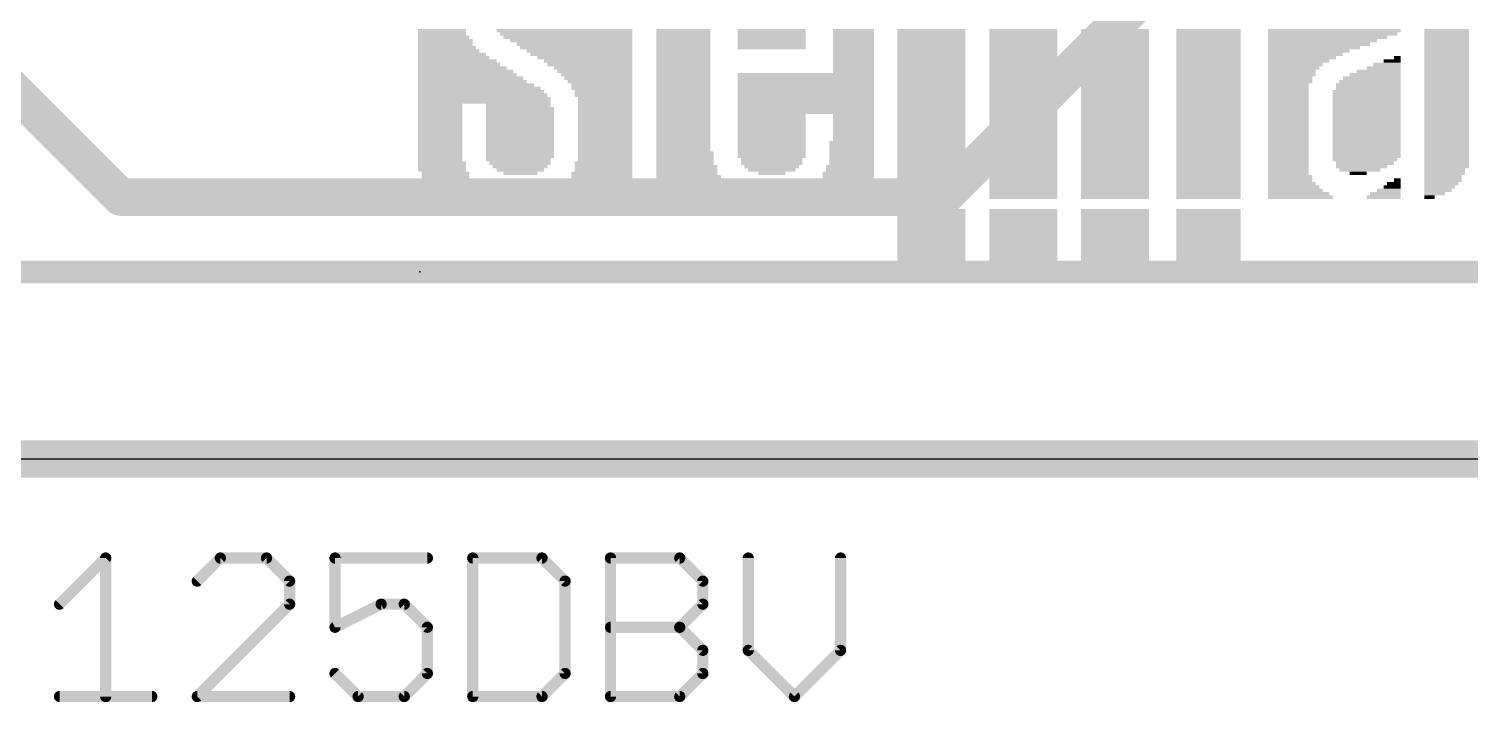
# Model space of a CAD drawing. Extents: x -1.5 to 77.7, y -1.7 to 21.7.
# Drawn here: x 62.88 to 72.67, y -1.65 to 2.92 of the extents above; entities that cross this region are included whole.
import ezdxf

# ---------------------------------------------------------------- set-up
doc = ezdxf.new("R2010")
doc.units = 0
for name, color, linetype in [('1', 12, 'CONTINUOUS'), ('16', 5, 'CONTINUOUS'), ('20', 53, 'CONTINUOUS'), ('21', 40, 'CONTINUOUS'), ('22', 6, 'CONTINUOUS'), ('23', 40, 'CONTINUOUS'), ('27', 4, 'CONTINUOUS')]:
    doc.layers.add(name, color=color, linetype=linetype)

# ---------------------------------------------------------------- blocks, each defined once
blk = doc.blocks.new('RECT')
blk.add_solid([(-0.5, -0.5), (0.5, -0.5), (-0.5, 0.5), (0.5, 0.5)])

msp = doc.modelspace()

# ---------------------------------------------------------------- linework, layer by layer
at = {"layer": '1', "const_width": 0.254}
msp.add_lwpolyline([(0, 0), (76.2, 0)], dxfattribs=at)
at = {"layer": '16', "const_width": 0.254}
for points in [[(70.739, 3.429), (69.088, 1.778)], [(63.5, 1.778), (62.2935, 2.9845)], [(63.5, 1.778), (69.088, 1.778)], [(0, 0), (76.2, 0)]]:
    msp.add_lwpolyline(points, dxfattribs=at)
at = {"layer": '16', "const_width": 0.127}
for points in [[(63.5, 1.8415, 1), (63.5, 1.7145)], [(63.4551, 1.7331, 1), (63.5449, 1.8229)], [(69.0431, 1.8229, 1), (69.1329, 1.7331)], [(69.088, 1.7145, 1), (69.088, 1.8415)]]:
    msp.add_lwpolyline(points, format="xyb", dxfattribs=at)
at = {"layer": '20'}
msp.add_line((73.66, 0), (2.54, 0), dxfattribs=at)
at = {"layer": '22', "const_width": 0.1524}
msp.add_lwpolyline([(58.42, 1.27), (74.93, 1.27)], dxfattribs=at)
at = {"layer": '23'}
msp.add_point((65.532, 1.27), dxfattribs=at)
at = {"layer": '27', "const_width": 0.0762}
for points in [[(63.0847, -0.9858), (63.3983, -0.6723)], [(63.3983, -0.6723), (63.3983, -1.6129)], [(64.177, -0.6723), (64.0203, -0.8291)], [(64.4906, -0.6723), (64.177, -0.6723)], [(64.6473, -0.8291), (64.4906, -0.6723)], [(65.5829, -0.6723), (64.9558, -0.6723)], [(64.9558, -0.6723), (64.9558, -1.1426)], [(65.8913, -0.6723), (65.8913, -1.6129)], [(66.3616, -0.6723), (65.8913, -0.6723)], [(66.5184, -0.8291), (66.3616, -0.6723)], [(66.8268, -1.6129), (66.8268, -0.6723)], [(66.8268, -0.6723), (67.2971, -0.6723)], [(67.2971, -0.6723), (67.4539, -0.8291)], [(67.7623, -0.6723), (67.7623, -1.2994)], [(68.3894, -1.2994), (68.3894, -0.6723)], [(64.6473, -0.9858), (64.6473, -0.8291)], [(66.5184, -1.4561), (66.5184, -0.8291)], [(67.4539, -0.8291), (67.4539, -0.9858)], [(64.0203, -1.6129), (64.6473, -0.9858)], [(64.9558, -1.1426), (65.2693, -0.9858)], [(65.2693, -0.9858), (65.4261, -0.9858)], [(65.4261, -0.9858), (65.5829, -1.1426)], [(67.4539, -0.9858), (67.2971, -1.1426)], [(65.5829, -1.1426), (65.5829, -1.4561)], [(66.8268, -1.1426), (67.2971, -1.1426)], [(67.2971, -1.1426), (67.4539, -1.2994)], [(67.4539, -1.2994), (67.4539, -1.4561)], [(67.7623, -1.2994), (68.0759, -1.6129)], [(68.0759, -1.6129), (68.3894, -1.2994)], [(65.1126, -1.6129), (64.9558, -1.4561)], [(65.5829, -1.4561), (65.4261, -1.6129)], [(66.3616, -1.6129), (66.5184, -1.4561)], [(67.4539, -1.4561), (67.2971, -1.6129)], [(63.0847, -1.6129), (63.7118, -1.6129)], [(64.6473, -1.6129), (64.0203, -1.6129)], [(65.4261, -1.6129), (65.1126, -1.6129)], [(65.8913, -1.6129), (66.3616, -1.6129)], [(67.2971, -1.6129), (66.8268, -1.6129)]]:
    msp.add_lwpolyline(points, dxfattribs=at)
at = {"layer": '27', "const_width": 0.0381}
for points in [[(63.4173, -0.6723, 1), (63.3792, -0.6723)], [(63.4118, -0.6858, 1), (63.3848, -0.6588)], [(64.177, -0.6532, 1), (64.177, -0.6913)], [(64.1905, -0.6858, 1), (64.1636, -0.6588)], [(64.504, -0.6588, 1), (64.4771, -0.6858)], [(64.4906, -0.6913, 1), (64.4906, -0.6532)], [(64.9558, -0.6532, 1), (64.9558, -0.6913)], [(64.9748, -0.6723, 1), (64.9367, -0.6723)], [(65.5829, -0.6913, 1), (65.5829, -0.6532)], [(65.8913, -0.6532, 1), (65.8913, -0.6913)], [(65.9104, -0.6723, 1), (65.8723, -0.6723)], [(66.3751, -0.6588, 1), (66.3481, -0.6858)], [(66.3616, -0.6913, 1), (66.3616, -0.6532)], [(66.8268, -0.6532, 1), (66.8268, -0.6913)], [(66.8459, -0.6723, 1), (66.8078, -0.6723)], [(67.3106, -0.6588, 1), (67.2837, -0.6858)], [(67.2971, -0.6913, 1), (67.2971, -0.6532)], [(67.7814, -0.6723, 1), (67.7433, -0.6723)], [(68.4085, -0.6723, 1), (68.3704, -0.6723)], [(64.0068, -0.8156, 1), (64.0337, -0.8425)], [(64.6664, -0.8291, 1), (64.6283, -0.8291)], [(64.6339, -0.8425, 1), (64.6608, -0.8156)], [(66.5374, -0.8291, 1), (66.4993, -0.8291)], [(66.5049, -0.8425, 1), (66.5318, -0.8156)], [(67.4729, -0.8291, 1), (67.4348, -0.8291)], [(67.4404, -0.8425, 1), (67.4674, -0.8156)], [(63.0713, -0.9724, 1), (63.0982, -0.9993)], [(64.6283, -0.9858, 1), (64.6664, -0.9858)], [(64.6608, -0.9993, 1), (64.6339, -0.9724)], [(65.2693, -0.9668, 1), (65.2693, -1.0049)], [(65.2778, -1.0029, 1), (65.2608, -0.9688)], [(65.4396, -0.9724, 1), (65.4126, -0.9993)], [(65.4261, -1.0049, 1), (65.4261, -0.9668)], [(67.4348, -0.9858, 1), (67.4729, -0.9858)], [(67.4674, -0.9993, 1), (67.4404, -0.9724)], [(64.9473, -1.1256, 1), (64.9643, -1.1596)], [(64.9367, -1.1426, 1), (64.9748, -1.1426)], [(65.6019, -1.1426, 1), (65.5638, -1.1426)], [(65.5694, -1.1561, 1), (65.5963, -1.1291)], [(66.8268, -1.1236, 1), (66.8268, -1.1617)], [(67.3106, -1.1291, 1), (67.2837, -1.1561)], [(67.2837, -1.1291, 1), (67.3106, -1.1561)], [(67.2971, -1.1617, 1), (67.2971, -1.1236)], [(67.4729, -1.2994, 1), (67.4348, -1.2994)], [(67.4404, -1.3128, 1), (67.4674, -1.2859)], [(67.7758, -1.2859, 1), (67.7489, -1.3128)], [(68.4029, -1.3128, 1), (68.3759, -1.2859)], [(67.7433, -1.2994, 1), (67.7814, -1.2994)], [(68.3704, -1.2994, 1), (68.4085, -1.2994)], [(64.9693, -1.4427, 1), (64.9423, -1.4696)], [(65.5638, -1.4561, 1), (65.6019, -1.4561)], [(65.5963, -1.4696, 1), (65.5694, -1.4427)], [(66.4993, -1.4561, 1), (66.5374, -1.4561)], [(66.5318, -1.4696, 1), (66.5049, -1.4427)], [(67.4348, -1.4561, 1), (67.4729, -1.4561)], [(67.4674, -1.4696, 1), (67.4404, -1.4427)], [(63.0847, -1.5938, 1), (63.0847, -1.632)], [(63.3792, -1.6129, 1), (63.4173, -1.6129)], [(63.7118, -1.632, 1), (63.7118, -1.5938)], [(64.0068, -1.5994, 1), (64.0337, -1.6264)], [(64.0203, -1.5938, 1), (64.0203, -1.632)], [(64.6473, -1.632, 1), (64.6473, -1.5938)], [(65.1126, -1.5938, 1), (65.1126, -1.632)], [(65.0991, -1.6264, 1), (65.126, -1.5994)], [(65.4126, -1.5994, 1), (65.4396, -1.6264)], [(65.4261, -1.632, 1), (65.4261, -1.5938)], [(65.8913, -1.5938, 1), (65.8913, -1.632)], [(65.8723, -1.6129, 1), (65.9104, -1.6129)], [(66.3481, -1.5994, 1), (66.3751, -1.6264)], [(66.3616, -1.632, 1), (66.3616, -1.5938)], [(66.8268, -1.5938, 1), (66.8268, -1.632)], [(66.8078, -1.6129, 1), (66.8459, -1.6129)], [(67.2837, -1.5994, 1), (67.3106, -1.6264)], [(67.2971, -1.632, 1), (67.2971, -1.5938)], [(68.0624, -1.5994, 1), (68.0893, -1.6264)], [(68.0624, -1.6264, 1), (68.0893, -1.5994)]]:
    msp.add_lwpolyline(points, format="xyb", dxfattribs=at)

# ---------------------------------------------------------------- block references
at = {"layer": '21'}
for p, xscale, yscale in [((65.6933, 2.8632), 0.348, 0.0231), ((65.7047, 2.8401), 0.3708, 0.0231), ((65.6819, 2.9094), 0.3251, 0.0231), ((65.6819, 2.8863), 0.3251, 0.0231), ((66.5137, 2.9094), 0.922, 0.0231), ((66.5251, 2.8863), 0.8992, 0.0231), ((66.5366, 2.8632), 0.8763, 0.0231), ((66.5594, 2.8401), 0.8306, 0.0231), ((67.3214, 2.9094), 0.3683, 0.0231), ((67.3214, 2.8863), 0.3683, 0.0231), ((67.3214, 2.8632), 0.3683, 0.0231), ((67.3214, 2.8401), 0.3683, 0.0231), ((67.9221, 2.9094), 0.4623, 0.0231), ((67.9221, 2.8863), 0.4623, 0.0231), ((67.9221, 2.8632), 0.4623, 0.0231), ((67.9221, 2.8401), 0.4623, 0.0231), ((68.4771, 2.9094), 0.2769, 0.0231), ((68.4771, 2.8863), 0.2769, 0.0231), ((68.4771, 2.8632), 0.2769, 0.0231), ((68.4771, 2.8401), 0.2769, 0.0231), ((69.0067, 2.9094), 0.4623, 0.0231), ((69.0067, 2.8863), 0.4623, 0.0231), ((69.0067, 2.8632), 0.4623, 0.0231), ((69.0067, 2.8401), 0.4623, 0.0231), ((69.6316, 2.9094), 0.4623, 0.0231), ((69.6316, 2.8863), 0.4623, 0.0231), ((69.6316, 2.8632), 0.4623, 0.0231), ((69.6316, 2.8401), 0.4623, 0.0231), ((70.2539, 2.9094), 0.4623, 0.0231), ((70.2539, 2.8863), 0.4623, 0.0231), ((70.2539, 2.8632), 0.4623, 0.0231), ((70.2539, 2.8401), 0.4623, 0.0231), ((70.8889, 2.9094), 0.4369, 0.0231), ((70.8889, 2.8863), 0.4369, 0.0231), ((70.8889, 2.8632), 0.4369, 0.0231), ((70.8889, 2.8401), 0.4369, 0.0231), ((71.7436, 2.9094), 0.9017, 0.0231), ((71.7321, 2.8863), 0.8788, 0.0231), ((71.6966, 2.8632), 0.8077, 0.0231), ((71.6623, 2.8401), 0.7391, 0.0231), ((72.5056, 2.9094), 0.3023, 0.0231), ((72.5056, 2.8863), 0.3023, 0.0231), ((72.5056, 2.8632), 0.3023, 0.0231), ((72.5056, 2.8401), 0.3023, 0.0231), ((65.7161, 2.794), 0.3937, 0.0229), ((65.7504, 2.7479), 0.4623, 0.0231), ((65.7047, 2.817), 0.3708, 0.0231), ((65.7276, 2.771), 0.4166, 0.0231), ((66.5823, 2.817), 0.7849, 0.0231), ((66.5937, 2.794), 0.762, 0.0229), ((66.6166, 2.771), 0.7163, 0.0231), ((66.628, 2.7479), 0.6934, 0.0231), ((67.3214, 2.817), 0.3683, 0.0231), ((67.3214, 2.794), 0.3683, 0.0229), ((67.3214, 2.771), 0.3683, 0.0231), ((67.3214, 2.7479), 0.3683, 0.0231), ((67.9221, 2.817), 0.4623, 0.0231), ((67.9221, 2.794), 0.4623, 0.0229), ((68.4771, 2.817), 0.2769, 0.0231), ((68.4771, 2.794), 0.2769, 0.0229), ((68.4771, 2.771), 0.2769, 0.0231), ((68.4771, 2.7479), 0.2769, 0.0231), ((69.0067, 2.817), 0.4623, 0.0231), ((69.0067, 2.794), 0.4623, 0.0229), ((69.0067, 2.771), 0.4623, 0.0231), ((69.0067, 2.7479), 0.4623, 0.0231), ((69.6316, 2.817), 0.4623, 0.0231), ((69.6316, 2.794), 0.4623, 0.0229), ((69.6316, 2.771), 0.4623, 0.0231), ((69.6316, 2.7479), 0.4623, 0.0231), ((70.2539, 2.817), 0.4623, 0.0231), ((70.2539, 2.794), 0.4623, 0.0229), ((70.2539, 2.771), 0.4623, 0.0231), ((70.2539, 2.7479), 0.4623, 0.0231), ((70.8889, 2.817), 0.4369, 0.0231), ((70.8889, 2.794), 0.4369, 0.0229), ((70.8889, 2.771), 0.4369, 0.0231), ((70.8889, 2.7479), 0.4369, 0.0231), ((71.6394, 2.817), 0.6934, 0.0231), ((71.6051, 2.794), 0.6248, 0.0229), ((71.5696, 2.771), 0.5537, 0.0231), ((71.5467, 2.7479), 0.508, 0.0231), ((72.5056, 2.817), 0.3023, 0.0231), ((72.5056, 2.794), 0.3023, 0.0229), ((72.5056, 2.771), 0.3023, 0.0231), ((72.5056, 2.7479), 0.3023, 0.0231), ((65.7974, 2.6786), 0.5563, 0.0231), ((65.786, 2.7017), 0.5334, 0.0231), ((65.8203, 2.6554), 0.602, 0.0231), ((65.7619, 2.7248), 0.4851, 0.0231), ((65.8432, 2.6323), 0.6477, 0.0231), ((66.6521, 2.7248), 0.6452, 0.0231), ((66.675, 2.7017), 0.5994, 0.0231), ((66.6864, 2.6786), 0.5766, 0.0231), ((66.7093, 2.6554), 0.5309, 0.0231), ((66.7207, 2.6323), 0.508, 0.0231), ((67.3214, 2.7248), 0.3683, 0.0231), ((67.3214, 2.7017), 0.3683, 0.0231), ((67.3214, 2.6786), 0.3683, 0.0231), ((67.3214, 2.6554), 0.3683, 0.0231), ((67.3214, 2.6323), 0.3683, 0.0231), ((68.4771, 2.7248), 0.2769, 0.0231), ((68.4771, 2.7017), 0.2769, 0.0231), ((68.4771, 2.6786), 0.2769, 0.0231), ((68.4771, 2.6554), 0.2769, 0.0231), ((68.4771, 2.6323), 0.2769, 0.0231), ((69.0067, 2.7248), 0.4623, 0.0231), ((69.0067, 2.7017), 0.4623, 0.0231), ((69.0067, 2.6786), 0.4623, 0.0231), ((69.0067, 2.6554), 0.4623, 0.0231), ((69.0067, 2.6323), 0.4623, 0.0231), ((69.6316, 2.7248), 0.4623, 0.0231), ((69.6316, 2.7017), 0.4623, 0.0231), ((69.6316, 2.6786), 0.4623, 0.0231), ((69.6316, 2.6554), 0.4623, 0.0231), ((69.6316, 2.6323), 0.4623, 0.0231), ((70.2539, 2.7248), 0.4623, 0.0231), ((70.2539, 2.7017), 0.4623, 0.0231), ((70.2539, 2.6786), 0.4623, 0.0231), ((70.2539, 2.6554), 0.4623, 0.0231), ((70.2539, 2.6323), 0.4623, 0.0231), ((70.8889, 2.7248), 0.4369, 0.0231), ((70.8889, 2.7017), 0.4369, 0.0231), ((70.8889, 2.6786), 0.4369, 0.0231), ((70.8889, 2.6554), 0.4369, 0.0231), ((70.8889, 2.6323), 0.4369, 0.0231), ((71.5239, 2.7248), 0.4623, 0.0231), ((71.501, 2.7017), 0.4166, 0.0231), ((71.4781, 2.6786), 0.3708, 0.0231), ((71.4667, 2.6554), 0.348, 0.0231), ((71.454, 2.6323), 0.3226, 0.0231), ((72.0446, 2.6323), 0.2997, 0.0231), ((72.0789, 2.6554), 0.2311, 0.0231), ((72.1017, 2.6786), 0.1854, 0.0231), ((72.136, 2.7017), 0.1168, 0.0231), ((72.1716, 2.7248), 0.0457, 0.0231), ((72.5056, 2.7248), 0.3023, 0.0231), ((72.5056, 2.7017), 0.3023, 0.0231), ((72.5056, 2.6786), 0.3023, 0.0231), ((72.5056, 2.6554), 0.3023, 0.0231), ((72.5056, 2.6323), 0.3023, 0.0231), ((65.8774, 2.5861), 0.7163, 0.0231), ((65.8546, 2.6092), 0.6706, 0.0231), ((65.913, 2.54), 0.7874, 0.0229), ((65.8889, 2.563), 0.7391, 0.0231), ((66.7322, 2.6092), 0.4851, 0.0231), ((66.7436, 2.5861), 0.4623, 0.0231), ((66.755, 2.563), 0.4394, 0.0231), ((66.7677, 2.54), 0.414, 0.0229), ((67.3214, 2.6092), 0.3683, 0.0231), ((67.3214, 2.5861), 0.3683, 0.0231), ((67.3214, 2.563), 0.3683, 0.0231), ((67.3214, 2.54), 0.3683, 0.0229), ((68.1533, 2.6092), 0.9246, 0.0231), ((68.1533, 2.5861), 0.9246, 0.0231), ((68.1533, 2.563), 0.9246, 0.0231), ((68.1533, 2.54), 0.9246, 0.0229), ((69.0067, 2.6092), 0.4623, 0.0231), ((69.0067, 2.5861), 0.4623, 0.0231), ((69.0067, 2.563), 0.4623, 0.0231), ((69.0067, 2.54), 0.4623, 0.0229), ((69.6316, 2.6092), 0.4623, 0.0231), ((69.6316, 2.5861), 0.4623, 0.0231), ((69.6316, 2.563), 0.4623, 0.0231), ((69.6316, 2.54), 0.4623, 0.0229), ((70.2539, 2.6092), 0.4623, 0.0231), ((70.2539, 2.5861), 0.4623, 0.0231), ((70.2539, 2.563), 0.4623, 0.0231), ((70.2539, 2.54), 0.4623, 0.0229), ((70.8889, 2.6092), 0.4369, 0.0231), ((70.8889, 2.5861), 0.4369, 0.0231), ((70.8889, 2.563), 0.4369, 0.0231), ((70.8889, 2.54), 0.4369, 0.0229), ((71.454, 2.6092), 0.3226, 0.0231), ((71.4426, 2.5861), 0.2997, 0.0231), ((71.4426, 2.563), 0.2997, 0.0231), ((71.4312, 2.54), 0.2769, 0.0229), ((71.9747, 2.54), 0.4394, 0.0229), ((71.9861, 2.563), 0.4166, 0.0231), ((71.9976, 2.5861), 0.3937, 0.0231), ((72.0204, 2.6092), 0.348, 0.0231), ((72.5056, 2.6092), 0.3023, 0.0231), ((72.5056, 2.5861), 0.3023, 0.0231), ((72.5056, 2.563), 0.3023, 0.0231), ((72.5056, 2.54), 0.3023, 0.0229), ((65.9473, 2.4939), 0.856, 0.0231), ((65.9587, 2.4708), 0.8788, 0.0231), ((65.9359, 2.517), 0.8331, 0.0231), ((65.9702, 2.4477), 0.9017, 0.0231), ((66.7677, 2.517), 0.414, 0.0231), ((66.7791, 2.4939), 0.3912, 0.0231), ((66.7791, 2.4708), 0.3912, 0.0231), ((66.7906, 2.4477), 0.3683, 0.0231), ((67.3214, 2.517), 0.3683, 0.0231), ((67.3214, 2.4939), 0.3683, 0.0231), ((67.3214, 2.4708), 0.3683, 0.0231), ((67.3214, 2.4477), 0.3683, 0.0231), ((68.1533, 2.517), 0.9246, 0.0231), ((68.1533, 2.4939), 0.9246, 0.0231), ((68.1533, 2.4708), 0.9246, 0.0231), ((68.1533, 2.4477), 0.9246, 0.0231), ((69.0067, 2.517), 0.4623, 0.0231), ((69.0067, 2.4939), 0.4623, 0.0231), ((69.0067, 2.4708), 0.4623, 0.0231), ((69.0067, 2.4477), 0.4623, 0.0231), ((69.6316, 2.517), 0.4623, 0.0231), ((69.6316, 2.4939), 0.4623, 0.0231), ((69.6316, 2.4708), 0.4623, 0.0231), ((69.6316, 2.4477), 0.4623, 0.0231), ((70.2539, 2.517), 0.4623, 0.0231), ((70.2539, 2.4939), 0.4623, 0.0231), ((70.2539, 2.4708), 0.4623, 0.0231), ((70.2539, 2.4477), 0.4623, 0.0231), ((70.8889, 2.517), 0.4369, 0.0231), ((70.8889, 2.4939), 0.4369, 0.0231), ((70.8889, 2.4708), 0.4369, 0.0231), ((70.8889, 2.4477), 0.4369, 0.0231), ((71.4312, 2.517), 0.2769, 0.0231), ((71.4312, 2.4939), 0.2769, 0.0231), ((71.4312, 2.4708), 0.2769, 0.0231), ((71.4312, 2.4477), 0.2769, 0.0231), ((71.9633, 2.4939), 0.4623, 0.0231), ((71.9633, 2.4708), 0.4623, 0.0231), ((71.9633, 2.4477), 0.4623, 0.0231), ((71.9747, 2.517), 0.4394, 0.0231), ((72.5056, 2.517), 0.3023, 0.0231), ((72.5056, 2.4939), 0.3023, 0.0231), ((72.5056, 2.4708), 0.3023, 0.0231), ((72.5056, 2.4477), 0.3023, 0.0231), ((65.6704, 2.4014), 0.3023, 0.0231), ((65.6704, 2.3783), 0.3023, 0.0231), ((65.6704, 2.3552), 0.3023, 0.0231), ((65.9702, 2.4246), 0.9017, 0.0231), ((66.2127, 2.3783), 0.4623, 0.0231), ((66.2127, 2.3552), 0.4623, 0.0231), ((66.2013, 2.4014), 0.4394, 0.0231), ((66.7906, 2.4246), 0.3683, 0.0231), ((66.7906, 2.4014), 0.3683, 0.0231), ((66.7906, 2.3783), 0.3683, 0.0231), ((66.7906, 2.3552), 0.3683, 0.0231), ((67.3214, 2.4246), 0.3683, 0.0231), ((67.3214, 2.4014), 0.3683, 0.0231), ((67.3214, 2.3783), 0.3683, 0.0231), ((67.3214, 2.3552), 0.3683, 0.0231), ((68.1533, 2.4246), 0.9246, 0.0231), ((68.1533, 2.4014), 0.9246, 0.0231), ((68.1533, 2.3783), 0.9246, 0.0231), ((68.1533, 2.3552), 0.9246, 0.0231), ((69.0067, 2.4246), 0.4623, 0.0231), ((69.0067, 2.4014), 0.4623, 0.0231), ((69.0067, 2.3783), 0.4623, 0.0231), ((69.0067, 2.3552), 0.4623, 0.0231), ((69.6316, 2.4246), 0.4623, 0.0231), ((69.6316, 2.4014), 0.4623, 0.0231), ((69.6316, 2.3783), 0.4623, 0.0231), ((69.6316, 2.3552), 0.4623, 0.0231), ((70.2539, 2.4246), 0.4623, 0.0231), ((70.2539, 2.4014), 0.4623, 0.0231), ((70.2539, 2.3783), 0.4623, 0.0231), ((70.2539, 2.3552), 0.4623, 0.0231), ((70.8889, 2.4246), 0.4369, 0.0231), ((70.8889, 2.4014), 0.4369, 0.0231), ((70.8889, 2.3783), 0.4369, 0.0231), ((70.8889, 2.3552), 0.4369, 0.0231), ((71.4312, 2.4246), 0.2769, 0.0231), ((71.4312, 2.4014), 0.2769, 0.0231), ((71.4312, 2.3783), 0.2769, 0.0231), ((71.4312, 2.3552), 0.2769, 0.0231), ((71.9633, 2.4246), 0.4623, 0.0231), ((71.9633, 2.4014), 0.4623, 0.0231), ((71.9633, 2.3783), 0.4623, 0.0231), ((71.9633, 2.3552), 0.4623, 0.0231), ((72.5056, 2.4246), 0.3023, 0.0231), ((72.5056, 2.4014), 0.3023, 0.0231), ((72.5056, 2.3783), 0.3023, 0.0231), ((72.5056, 2.3552), 0.3023, 0.0231), ((65.6704, 2.3321), 0.3023, 0.0231), ((65.6704, 2.309), 0.3023, 0.0231), ((65.6704, 2.286), 0.3023, 0.0229), ((65.6704, 2.263), 0.3023, 0.0231), ((66.2127, 2.3321), 0.4623, 0.0231), ((66.2127, 2.309), 0.4623, 0.0231), ((66.2127, 2.286), 0.4623, 0.0229), ((66.2127, 2.263), 0.4623, 0.0231), ((66.7906, 2.3321), 0.3683, 0.0231), ((66.7906, 2.309), 0.3683, 0.0231), ((66.7906, 2.286), 0.3683, 0.0229), ((66.7906, 2.263), 0.3683, 0.0231), ((67.3214, 2.3321), 0.3683, 0.0231), ((67.3214, 2.309), 0.3683, 0.0231), ((67.3214, 2.286), 0.3683, 0.0229), ((67.3214, 2.263), 0.3683, 0.0231), ((67.9221, 2.3321), 0.4623, 0.0231), ((67.9221, 2.309), 0.4623, 0.0231), ((67.9221, 2.286), 0.4623, 0.0229), ((67.9221, 2.263), 0.4623, 0.0231), ((68.4771, 2.3321), 0.2769, 0.0231), ((68.4771, 2.309), 0.2769, 0.0231), ((68.4771, 2.286), 0.2769, 0.0229), ((68.4771, 2.263), 0.2769, 0.0231), ((69.0067, 2.3321), 0.4623, 0.0231), ((69.0067, 2.309), 0.4623, 0.0231), ((69.0067, 2.286), 0.4623, 0.0229), ((69.0067, 2.263), 0.4623, 0.0231), ((69.6316, 2.3321), 0.4623, 0.0231), ((69.6316, 2.309), 0.4623, 0.0231), ((69.6316, 2.286), 0.4623, 0.0229), ((69.6316, 2.263), 0.4623, 0.0231), ((70.2539, 2.3321), 0.4623, 0.0231), ((70.2539, 2.309), 0.4623, 0.0231), ((70.2539, 2.286), 0.4623, 0.0229), ((70.2539, 2.263), 0.4623, 0.0231), ((70.8889, 2.3321), 0.4369, 0.0231), ((70.8889, 2.309), 0.4369, 0.0231), ((70.8889, 2.286), 0.4369, 0.0229), ((70.8889, 2.263), 0.4369, 0.0231), ((71.4312, 2.3321), 0.2769, 0.0231), ((71.4312, 2.309), 0.2769, 0.0231), ((71.4312, 2.286), 0.2769, 0.0229), ((71.4312, 2.263), 0.2769, 0.0231), ((71.9633, 2.3321), 0.4623, 0.0231), ((71.9633, 2.309), 0.4623, 0.0231), ((71.9633, 2.286), 0.4623, 0.0229), ((71.9633, 2.263), 0.4623, 0.0231), ((72.5056, 2.3321), 0.3023, 0.0231), ((72.5056, 2.309), 0.3023, 0.0231), ((72.5056, 2.286), 0.3023, 0.0229), ((72.5056, 2.263), 0.3023, 0.0231), ((65.6704, 2.2399), 0.3023, 0.0231), ((65.6704, 2.2168), 0.3023, 0.0231), ((65.6704, 2.1937), 0.3023, 0.0231), ((65.6704, 2.1706), 0.3023, 0.0231), ((65.6704, 2.1474), 0.3023, 0.0231), ((66.2127, 2.2399), 0.4623, 0.0231), ((66.2127, 2.2168), 0.4623, 0.0231), ((66.2127, 2.1937), 0.4623, 0.0231), ((66.2127, 2.1706), 0.4623, 0.0231), ((66.2127, 2.1474), 0.4623, 0.0231), ((66.7906, 2.2399), 0.3683, 0.0231), ((66.7906, 2.2168), 0.3683, 0.0231), ((66.7906, 2.1937), 0.3683, 0.0231), ((66.7906, 2.1706), 0.3683, 0.0231), ((66.7906, 2.1474), 0.3683, 0.0231), ((67.3214, 2.2399), 0.3683, 0.0231), ((67.3214, 2.2168), 0.3683, 0.0231), ((67.3214, 2.1937), 0.3683, 0.0231), ((67.3214, 2.1706), 0.3683, 0.0231), ((67.3214, 2.1474), 0.3683, 0.0231), ((67.9221, 2.2399), 0.4623, 0.0231), ((67.9221, 2.2168), 0.4623, 0.0231), ((67.9221, 2.1937), 0.4623, 0.0231), ((67.9221, 2.1706), 0.4623, 0.0231), ((67.9221, 2.1474), 0.4623, 0.0231), ((68.4644, 2.1474), 0.3023, 0.0231), ((68.4771, 2.2399), 0.2769, 0.0231), ((68.4771, 2.2168), 0.2769, 0.0231), ((68.4771, 2.1937), 0.2769, 0.0231), ((68.4771, 2.1706), 0.2769, 0.0231), ((69.0067, 2.2399), 0.4623, 0.0231), ((69.0067, 2.2168), 0.4623, 0.0231), ((69.0067, 2.1937), 0.4623, 0.0231), ((69.0067, 2.1706), 0.4623, 0.0231), ((69.0067, 2.1474), 0.4623, 0.0231), ((69.6316, 2.2399), 0.4623, 0.0231), ((69.6316, 2.2168), 0.4623, 0.0231), ((69.6316, 2.1937), 0.4623, 0.0231), ((69.6316, 2.1706), 0.4623, 0.0231), ((69.6316, 2.1474), 0.4623, 0.0231), ((70.2539, 2.2399), 0.4623, 0.0231), ((70.2539, 2.2168), 0.4623, 0.0231), ((70.2539, 2.1937), 0.4623, 0.0231), ((70.2539, 2.1706), 0.4623, 0.0231), ((70.2539, 2.1474), 0.4623, 0.0231), ((70.8889, 2.2399), 0.4369, 0.0231), ((70.8889, 2.2168), 0.4369, 0.0231), ((70.8889, 2.1937), 0.4369, 0.0231), ((70.8889, 2.1706), 0.4369, 0.0231), ((70.8889, 2.1474), 0.4369, 0.0231), ((71.4312, 2.2399), 0.2769, 0.0231), ((71.4312, 2.2168), 0.2769, 0.0231), ((71.4312, 2.1937), 0.2769, 0.0231), ((71.4312, 2.1706), 0.2769, 0.0231), ((71.4312, 2.1474), 0.2769, 0.0231), ((71.9633, 2.2399), 0.4623, 0.0231), ((71.9633, 2.2168), 0.4623, 0.0231), ((71.9633, 2.1937), 0.4623, 0.0231), ((71.9633, 2.1706), 0.4623, 0.0231), ((71.9633, 2.1474), 0.4623, 0.0231), ((72.5056, 2.2399), 0.3023, 0.0231), ((72.5056, 2.2168), 0.3023, 0.0231), ((72.5056, 2.1937), 0.3023, 0.0231), ((72.5056, 2.1706), 0.3023, 0.0231), ((72.5056, 2.1474), 0.3023, 0.0231), ((65.6704, 2.1243), 0.3023, 0.0231), ((65.6704, 2.1012), 0.3023, 0.0231), ((65.6704, 2.0781), 0.3023, 0.0231), ((65.6704, 2.055), 0.3023, 0.0231), ((66.2127, 2.1243), 0.4623, 0.0231), ((66.2127, 2.1012), 0.4623, 0.0231), ((66.2127, 2.0781), 0.4623, 0.0231), ((66.2127, 2.055), 0.4623, 0.0231), ((66.7906, 2.1243), 0.3683, 0.0231), ((66.7906, 2.1012), 0.3683, 0.0231), ((66.7906, 2.0781), 0.3683, 0.0231), ((66.7906, 2.055), 0.3683, 0.0231), ((67.3214, 2.1243), 0.3683, 0.0231), ((67.3214, 2.1012), 0.3683, 0.0231), ((67.3329, 2.0781), 0.3912, 0.0231), ((67.3329, 2.055), 0.3912, 0.0231), ((67.9221, 2.1243), 0.4623, 0.0231), ((67.9221, 2.1012), 0.4623, 0.0231), ((67.9221, 2.0781), 0.4623, 0.0231), ((67.9221, 2.055), 0.4623, 0.0231), ((68.4644, 2.1243), 0.3023, 0.0231), ((68.4644, 2.1012), 0.3023, 0.0231), ((68.4644, 2.0781), 0.3023, 0.0231), ((68.4644, 2.055), 0.3023, 0.0231), ((69.0067, 2.1243), 0.4623, 0.0231), ((69.0067, 2.1012), 0.4623, 0.0231), ((69.0067, 2.0781), 0.4623, 0.0231), ((69.0067, 2.055), 0.4623, 0.0231), ((69.6316, 2.1243), 0.4623, 0.0231), ((69.6316, 2.1012), 0.4623, 0.0231), ((69.6316, 2.0781), 0.4623, 0.0231), ((69.6316, 2.055), 0.4623, 0.0231), ((70.2539, 2.1243), 0.4623, 0.0231), ((70.2539, 2.1012), 0.4623, 0.0231), ((70.2539, 2.0781), 0.4623, 0.0231), ((70.2539, 2.055), 0.4623, 0.0231), ((70.8889, 2.1243), 0.4369, 0.0231), ((70.8889, 2.1012), 0.4369, 0.0231), ((70.8889, 2.0781), 0.4369, 0.0231), ((70.8889, 2.055), 0.4369, 0.0231), ((71.4312, 2.1243), 0.2769, 0.0231), ((71.4312, 2.1012), 0.2769, 0.0231), ((71.4312, 2.0781), 0.2769, 0.0231), ((71.4312, 2.055), 0.2769, 0.0231), ((71.9633, 2.1243), 0.4623, 0.0231), ((71.9633, 2.1012), 0.4623, 0.0231), ((71.9633, 2.0781), 0.4623, 0.0231), ((71.9633, 2.055), 0.4623, 0.0231), ((72.5056, 2.1243), 0.3023, 0.0231), ((72.5056, 2.1012), 0.3023, 0.0231), ((72.5056, 2.0781), 0.3023, 0.0231), ((72.5056, 2.055), 0.3023, 0.0231), ((65.6704, 2.032), 0.3023, 0.0229), ((65.6819, 2.009), 0.3251, 0.0231), ((65.6819, 1.9859), 0.3251, 0.0231), ((65.6819, 1.9628), 0.3251, 0.0231), ((66.2013, 2.032), 0.4394, 0.0229), ((66.2127, 2.009), 0.4166, 0.0231), ((66.2127, 1.9859), 0.3708, 0.0231), ((66.214, 1.9628), 0.3226, 0.0231), ((66.7791, 2.009), 0.3912, 0.0231), ((66.7791, 1.9859), 0.3912, 0.0231), ((66.7791, 1.9628), 0.3912, 0.0231), ((66.7906, 2.032), 0.3683, 0.0229), ((67.3329, 2.032), 0.3912, 0.0229), ((67.3329, 2.009), 0.3912, 0.0231), ((67.3443, 1.9859), 0.414, 0.0231), ((67.3443, 1.9628), 0.414, 0.0231), ((67.9221, 2.032), 0.4166, 0.0229), ((67.9221, 2.009), 0.4166, 0.0231), ((67.9221, 1.9859), 0.3708, 0.0231), ((67.9221, 1.9628), 0.3251, 0.0231), ((68.453, 1.9859), 0.3251, 0.0231), ((68.453, 1.9628), 0.3251, 0.0231), ((68.4644, 2.032), 0.3023, 0.0229), ((68.4644, 2.009), 0.3023, 0.0231), ((69.0067, 2.032), 0.4623, 0.0229), ((69.0067, 2.009), 0.4623, 0.0231), ((69.0067, 1.9859), 0.4623, 0.0231), ((69.0067, 1.9628), 0.4623, 0.0231), ((69.6316, 2.032), 0.4623, 0.0229), ((69.6316, 2.009), 0.4623, 0.0231), ((69.6316, 1.9859), 0.4623, 0.0231), ((69.6316, 1.9628), 0.4623, 0.0231), ((70.2539, 2.032), 0.4623, 0.0229), ((70.2539, 2.009), 0.4623, 0.0231), ((70.2539, 1.9859), 0.4623, 0.0231), ((70.2539, 1.9628), 0.4623, 0.0231), ((70.8889, 2.032), 0.4369, 0.0229), ((70.8889, 2.009), 0.4369, 0.0231), ((70.8889, 1.9859), 0.4369, 0.0231), ((70.8889, 1.9628), 0.4369, 0.0231), ((71.4312, 2.032), 0.2769, 0.0229), ((71.4312, 2.009), 0.2769, 0.0231), ((71.4312, 1.9859), 0.2769, 0.0231), ((71.4312, 1.9628), 0.2769, 0.0231), ((71.9519, 2.032), 0.4394, 0.0229), ((71.9519, 2.009), 0.3937, 0.0231), ((71.9277, 1.9859), 0.3454, 0.0231), ((71.9163, 1.9628), 0.2769, 0.0231), ((72.5056, 2.032), 0.3023, 0.0229), ((72.5056, 2.009), 0.3023, 0.0231), ((72.5056, 1.9859), 0.3023, 0.0231), ((72.4929, 1.9628), 0.2769, 0.0231), ((65.706, 1.9397), 0.3226, 0.0231), ((65.706, 1.9166), 0.3226, 0.0231), ((65.7289, 1.8934), 0.3226, 0.0231), ((65.7517, 1.8703), 0.3226, 0.0231), ((66.214, 1.9397), 0.2311, 0.0231), ((66.7436, 1.8703), 0.4623, 0.0231), ((66.755, 1.8934), 0.4394, 0.0231), ((66.7677, 1.9397), 0.414, 0.0231), ((66.7677, 1.9166), 0.414, 0.0231), ((67.3684, 1.8934), 0.4623, 0.0231), ((67.3443, 1.9397), 0.414, 0.0231), ((67.357, 1.9166), 0.4394, 0.0231), ((67.3799, 1.8703), 0.4851, 0.0231), ((67.9221, 1.9397), 0.1829, 0.0231), ((68.4187, 1.8703), 0.3937, 0.0231), ((68.4301, 1.8934), 0.3708, 0.0231), ((68.4416, 1.9397), 0.348, 0.0231), ((68.4416, 1.9166), 0.348, 0.0231), ((69.0067, 1.9397), 0.4623, 0.0231), ((69.0067, 1.9166), 0.4623, 0.0231), ((69.0067, 1.8934), 0.4623, 0.0231), ((69.0067, 1.8703), 0.4623, 0.0231), ((69.6316, 1.9397), 0.4623, 0.0231), ((69.6316, 1.9166), 0.4623, 0.0231), ((69.6316, 1.8934), 0.4623, 0.0231), ((69.6316, 1.8703), 0.4623, 0.0231), ((70.2539, 1.9397), 0.4623, 0.0231), ((70.2539, 1.9166), 0.4623, 0.0231), ((70.2539, 1.8934), 0.4623, 0.0231), ((70.2539, 1.8703), 0.4623, 0.0231), ((70.8889, 1.9397), 0.4369, 0.0231), ((70.8889, 1.9166), 0.4369, 0.0231), ((70.8889, 1.8934), 0.4369, 0.0231), ((70.8889, 1.8703), 0.4369, 0.0231), ((71.4312, 1.9397), 0.2769, 0.0231), ((71.4426, 1.9166), 0.2997, 0.0231), ((71.4426, 1.8934), 0.2997, 0.0231), ((71.454, 1.8703), 0.3226, 0.0231), ((71.9049, 1.9397), 0.1168, 0.0231), ((72.1474, 1.8703), 0.094, 0.0231), ((72.1716, 1.8934), 0.0457, 0.0231), ((72.4929, 1.9397), 0.2769, 0.0231), ((72.4814, 1.9166), 0.254, 0.0231), ((72.4814, 1.8934), 0.254, 0.0231), ((72.47, 1.8703), 0.2311, 0.0231), ((65.7746, 1.8472), 0.3226, 0.0231), ((65.8089, 1.8241), 0.3454, 0.0231), ((65.8546, 1.801), 0.3454, 0.0231), ((65.8901, 1.778), 0.3251, 0.0229), ((66.675, 1.778), 0.5994, 0.0229), ((66.6864, 1.801), 0.5766, 0.0231), ((66.7093, 1.8241), 0.5309, 0.0231), ((66.7322, 1.8472), 0.4851, 0.0231), ((67.4027, 1.8241), 0.5309, 0.0231), ((67.3913, 1.8472), 0.508, 0.0231), ((67.437, 1.801), 0.5994, 0.0231), ((67.4484, 1.778), 0.6223, 0.0229), ((68.3501, 1.778), 0.5309, 0.0229), ((68.3616, 1.801), 0.508, 0.0231), ((68.3844, 1.8241), 0.4623, 0.0231), ((68.4073, 1.8472), 0.4166, 0.0231), ((69.0067, 1.8472), 0.4623, 0.0231), ((69.0067, 1.8241), 0.4623, 0.0231), ((69.0067, 1.801), 0.4623, 0.0231), ((69.0067, 1.778), 0.4623, 0.0229), ((69.6316, 1.8472), 0.4623, 0.0231), ((69.6316, 1.8241), 0.4623, 0.0231), ((69.6316, 1.801), 0.4623, 0.0231), ((69.6316, 1.778), 0.4623, 0.0229), ((70.2539, 1.8472), 0.4623, 0.0231), ((70.2539, 1.8241), 0.4623, 0.0231), ((70.2539, 1.801), 0.4623, 0.0231), ((70.2539, 1.778), 0.4623, 0.0229), ((70.8889, 1.8472), 0.4369, 0.0231), ((70.8889, 1.8241), 0.4369, 0.0231), ((70.8889, 1.801), 0.4369, 0.0231), ((70.8889, 1.778), 0.4369, 0.0229), ((71.4667, 1.8472), 0.348, 0.0231), ((71.4781, 1.8241), 0.3708, 0.0231), ((71.501, 1.801), 0.4166, 0.0231), ((71.5124, 1.778), 0.4394, 0.0229), ((72.0789, 1.778), 0.2311, 0.0229), ((72.0903, 1.801), 0.2083, 0.0231), ((72.1131, 1.8241), 0.1626, 0.0231), ((72.136, 1.8472), 0.1168, 0.0231), ((72.4586, 1.8472), 0.2083, 0.0231), ((72.4243, 1.801), 0.1397, 0.0231), ((72.39, 1.778), 0.0711, 0.0229), ((72.4472, 1.8241), 0.1854, 0.0231), ((69.0067, 1.6857), 0.4623, 0.0231), ((69.0067, 1.6626), 0.4623, 0.0231), ((69.6316, 1.6857), 0.4623, 0.0231), ((69.6316, 1.6626), 0.4623, 0.0231), ((70.2539, 1.6857), 0.4623, 0.0231), ((70.2539, 1.6626), 0.4623, 0.0231), ((70.8889, 1.6857), 0.4369, 0.0231), ((70.8889, 1.6626), 0.4369, 0.0231), ((69.0067, 1.6394), 0.4623, 0.0231), ((69.0067, 1.6163), 0.4623, 0.0231), ((69.0067, 1.5932), 0.4623, 0.0231), ((69.0067, 1.5701), 0.4623, 0.0231), ((69.6316, 1.6394), 0.4623, 0.0231), ((69.6316, 1.6163), 0.4623, 0.0231), ((69.6316, 1.5932), 0.4623, 0.0231), ((69.6316, 1.5701), 0.4623, 0.0231), ((70.2539, 1.6394), 0.4623, 0.0231), ((70.2539, 1.6163), 0.4623, 0.0231), ((70.2539, 1.5932), 0.4623, 0.0231), ((70.2539, 1.5701), 0.4623, 0.0231), ((70.8889, 1.6394), 0.4369, 0.0231), ((70.8889, 1.6163), 0.4369, 0.0231), ((70.8889, 1.5932), 0.4369, 0.0231), ((70.8889, 1.5701), 0.4369, 0.0231), ((69.0067, 1.547), 0.4623, 0.0231), ((69.0067, 1.524), 0.4623, 0.0229), ((69.0067, 1.501), 0.4623, 0.0231), ((69.0067, 1.4779), 0.4623, 0.0231), ((69.6316, 1.547), 0.4623, 0.0231), ((69.6316, 1.524), 0.4623, 0.0229), ((69.6316, 1.501), 0.4623, 0.0231), ((69.6316, 1.4779), 0.4623, 0.0231), ((70.2539, 1.547), 0.4623, 0.0231), ((70.2539, 1.524), 0.4623, 0.0229), ((70.2539, 1.501), 0.4623, 0.0231), ((70.2539, 1.4779), 0.4623, 0.0231), ((70.8889, 1.547), 0.4369, 0.0231), ((70.8889, 1.524), 0.4369, 0.0229), ((70.8889, 1.501), 0.4369, 0.0231), ((70.8889, 1.4779), 0.4369, 0.0231), ((69.0067, 1.4548), 0.4623, 0.0231), ((69.0067, 1.4317), 0.4623, 0.0231), ((69.0067, 1.4086), 0.4623, 0.0231), ((69.0067, 1.3854), 0.4623, 0.0231), ((69.0067, 1.3623), 0.4623, 0.0231), ((69.6316, 1.4548), 0.4623, 0.0231), ((69.6316, 1.4317), 0.4623, 0.0231), ((69.6316, 1.4086), 0.4623, 0.0231), ((69.6316, 1.3854), 0.4623, 0.0231), ((69.6316, 1.3623), 0.4623, 0.0231), ((70.2539, 1.4548), 0.4623, 0.0231), ((70.2539, 1.4317), 0.4623, 0.0231), ((70.2539, 1.4086), 0.4623, 0.0231), ((70.2539, 1.3854), 0.4623, 0.0231), ((70.2539, 1.3623), 0.4623, 0.0231), ((70.8889, 1.4548), 0.4369, 0.0231), ((70.8889, 1.4317), 0.4369, 0.0231), ((70.8889, 1.4086), 0.4369, 0.0231), ((70.8889, 1.3854), 0.4369, 0.0231), ((70.8889, 1.3623), 0.4369, 0.0231), ((69.0067, 1.3392), 0.4623, 0.0231), ((69.0067, 1.3161), 0.4623, 0.0231), ((69.0067, 1.293), 0.4623, 0.0231), ((69.0067, 1.27), 0.4623, 0.0229), ((69.6316, 1.3392), 0.4623, 0.0231), ((69.6316, 1.3161), 0.4623, 0.0231), ((69.6316, 1.293), 0.4623, 0.0231), ((69.6316, 1.27), 0.4623, 0.0229), ((70.2539, 1.3392), 0.4623, 0.0231), ((70.2539, 1.3161), 0.4623, 0.0231), ((70.2539, 1.293), 0.4623, 0.0231), ((70.2539, 1.27), 0.4623, 0.0229), ((70.8889, 1.3392), 0.4369, 0.0231), ((70.8889, 1.3161), 0.4369, 0.0231), ((70.8889, 1.293), 0.4369, 0.0231), ((70.8889, 1.27), 0.4369, 0.0229)]:
    msp.add_blockref('RECT', p, dxfattribs=dict(at, xscale=xscale, yscale=yscale))

doc.saveas('drawing.dxf')
